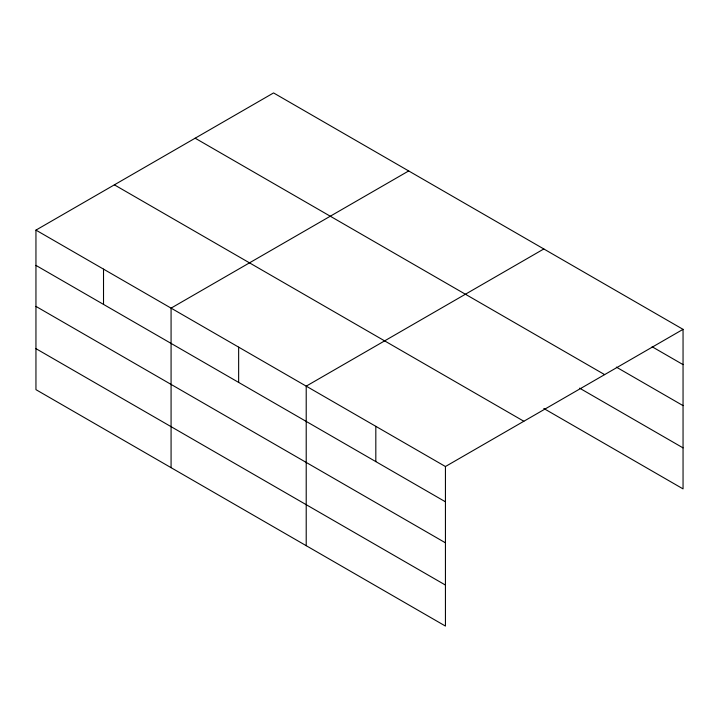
<?xml version="1.0" encoding="UTF-8"?>
<svg xmlns="http://www.w3.org/2000/svg" width="719" height="719" viewBox="0 0 719 719"><rect width="100%" height="100%" fill="white"/><g stroke="black" fill="none" stroke-linecap="round" stroke-linejoin="round"><path stroke-width="1.08" d="M683.05 329.347L445.438 466.523L445.438 626.069L35.95 389.653L35.95 230.116L273.562 92.931L683.05 329.347L683.05 488.884L543.825 408.509M408.698 170.942L171.077 308.127L171.077 467.674M543.825 248.963L306.213 386.148L306.213 545.694M652.115 346.756L683.05 364.614M616.336 367.112L683.05 405.624M195.155 138.201L604.634 374.617M579.595 388.152L683.05 447.883M114.366 184.837L523.845 421.253M35.95 230.116L445.438 466.523M35.95 265.392L445.438 501.799M35.95 306.393L445.438 542.809M35.95 348.652L445.438 585.059M375.821 426.34L375.821 461.616M238.645 347.142L238.645 382.409M103.518 269.122L103.518 304.398"/></g></svg>
